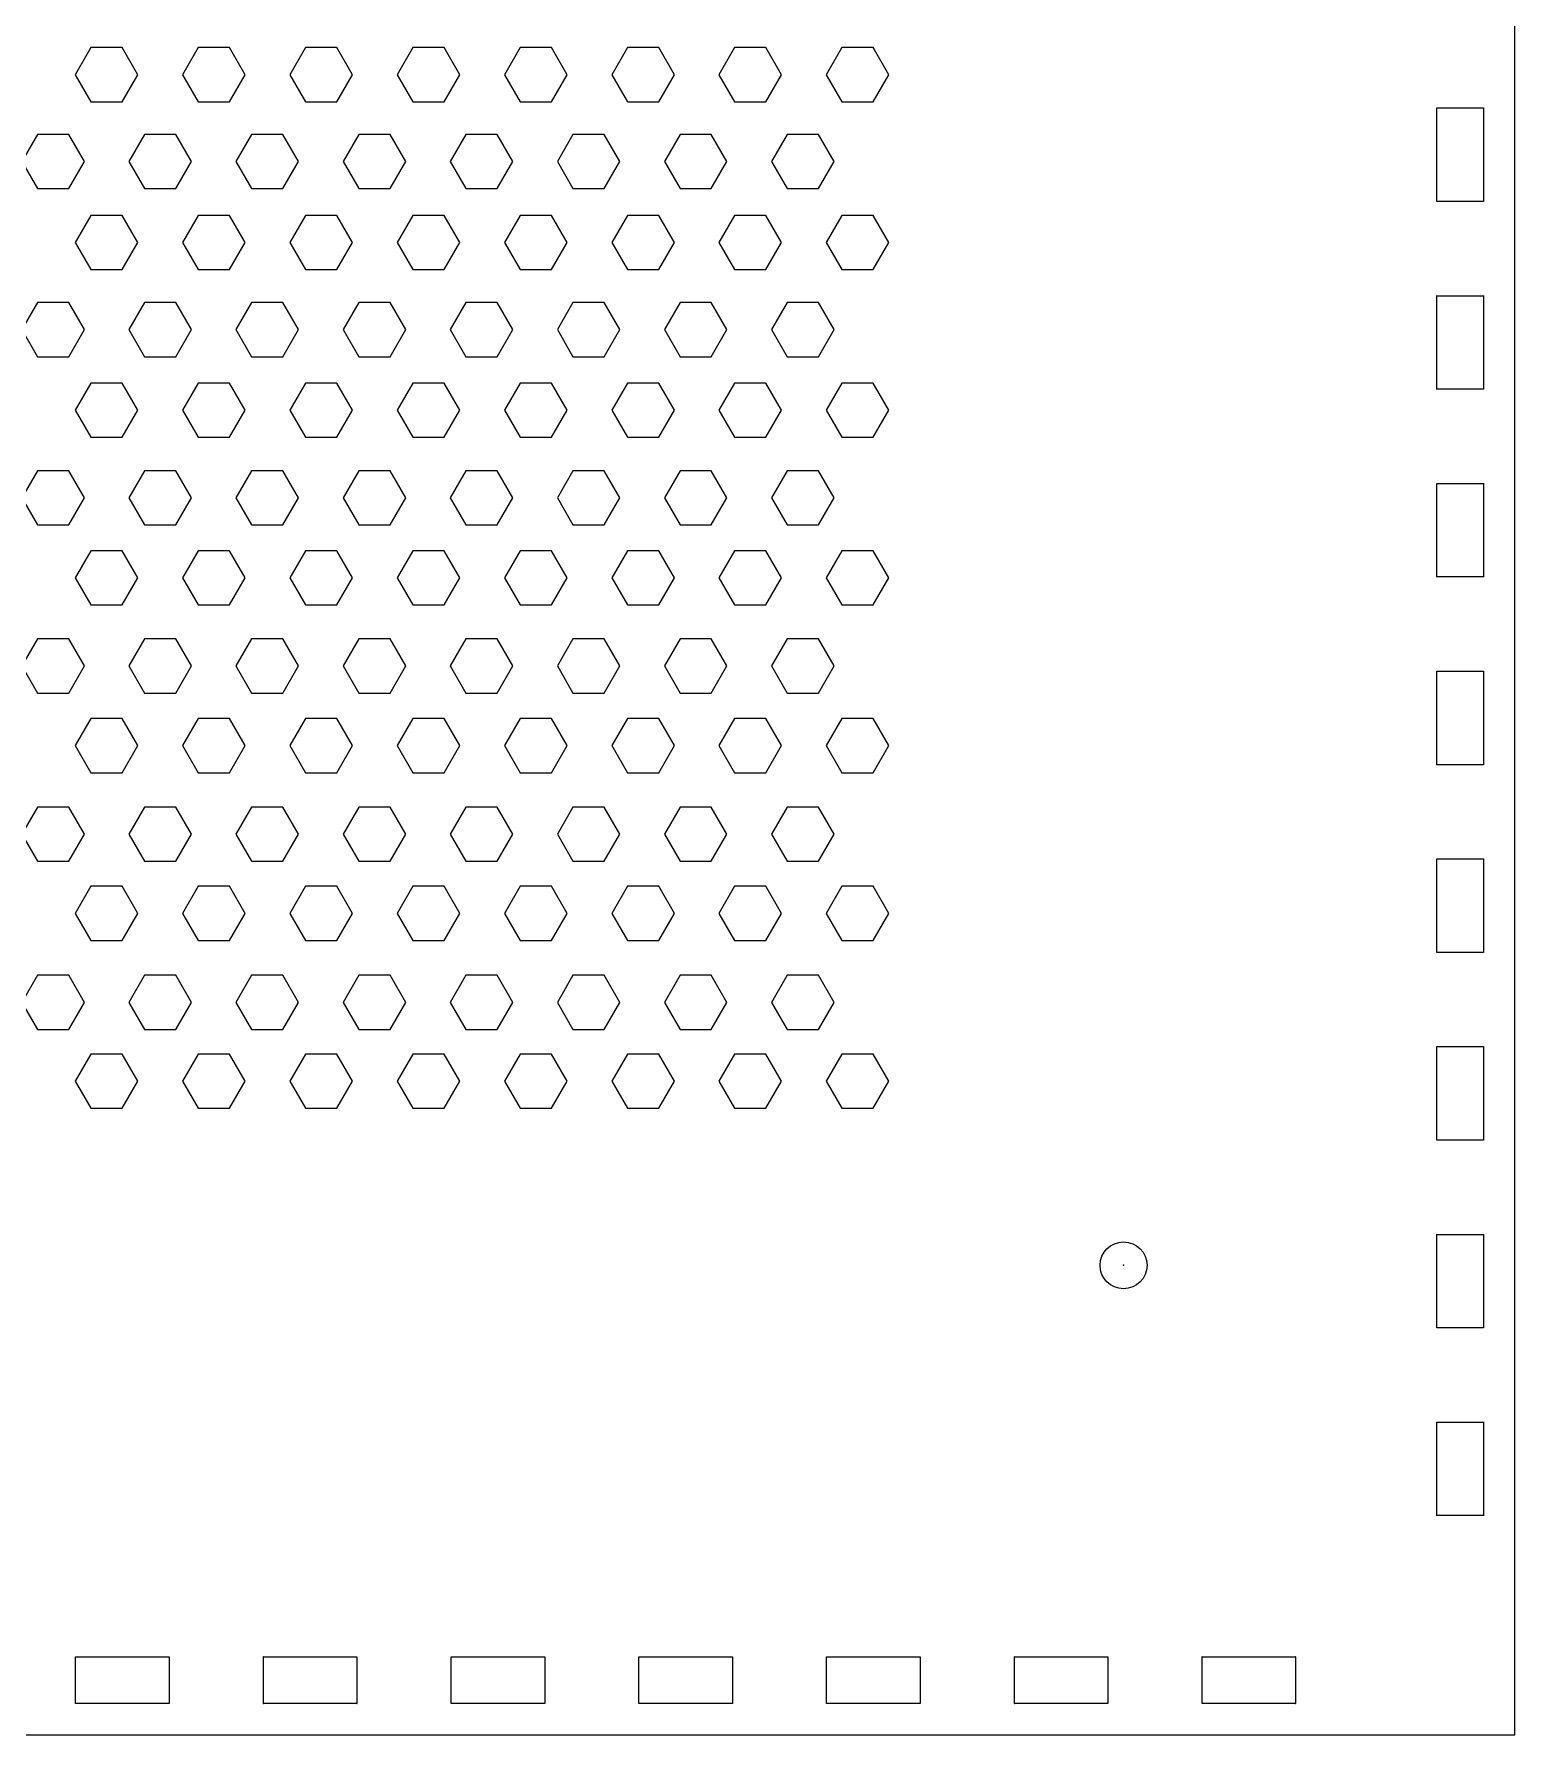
# Model space of a CAD drawing. Header units: millimetres. Extents: x 0 to 382, y -305 to 30.
# Drawn here: x 95.4 to 190, y -190 to -81.3 of the extents above; entities that cross this region are included whole.
import ezdxf

# ---------------------------------------------------------------- set-up
doc = ezdxf.new("R2010")
doc.units = ezdxf.units.MM
doc.header["$MEASUREMENT"] = 0
for name, color, linetype in [('boite_babycare v9_Sketch1', 7, 'Continuous'), ('boite_babycare v9_Sketch11', 7, 'Continuous'), ('boite_babycare v9_Sketch3', 7, 'Continuous'), ('boite_babycare v9_Sketch8', 7, 'Continuous')]:
    doc.layers.add(name, color=color, linetype=linetype)

msp = doc.modelspace()

# ---------------------------------------------------------------- linework, layer by layer
at = {"layer": 'boite_babycare v9_Sketch1'}
for p, q in [((190.02, -190.01), (190.02, -0.01)), ((185.03, -92), (185.03, -86.02)), ((185.03, -86.02), (188.01, -86.02)), ((188.01, -86.02), (188.01, -89.01)), ((188.01, -89.01), (188.01, -92)), ((188.01, -92), (185.03, -92)), ((185.03, -104), (185.03, -98.02)), ((185.03, -98.02), (188.01, -98.02)), ((188.01, -98.02), (188.01, -101.01)), ((188.01, -101.01), (188.01, -104)), ((188.01, -104), (185.03, -104)), ((185.03, -110.02), (188.01, -110.02)), ((185.03, -116), (185.03, -110.02)), ((188.01, -110.02), (188.01, -113.01)), ((188.01, -113.01), (188.01, -116)), ((188.01, -116), (185.03, -116)), ((185.03, -122.02), (188.01, -122.02)), ((185.03, -128), (185.03, -122.02)), ((188.01, -122.02), (188.01, -125.01)), ((188.01, -125.01), (188.01, -128)), ((188.01, -128), (185.03, -128)), ((185.03, -140), (185.03, -134.02)), ((185.03, -134.02), (188.01, -134.02)), ((188.01, -134.02), (188.01, -137.01)), ((188.01, -137.01), (188.01, -140)), ((188.01, -140), (185.03, -140)), ((185.03, -146.02), (188.01, -146.02)), ((185.03, -152), (185.03, -146.02)), ((188.01, -146.02), (188.01, -149.01)), ((188.01, -149.01), (188.01, -152)), ((188.01, -152), (185.03, -152)), ((185.03, -164), (185.03, -158.02)), ((185.03, -158.02), (188.01, -158.02)), ((188.01, -158.02), (188.01, -161.01)), ((188.01, -161.01), (188.01, -164)), ((188.01, -164), (185.03, -164)), ((185.03, -170.02), (188.01, -170.02)), ((185.03, -176), (185.03, -170.02)), ((188.01, -170.02), (188.01, -173.01)), ((188.01, -173.01), (188.01, -176)), ((188.01, -176), (185.03, -176)), ((98.02, -185.03), (104, -185.03)), ((98.02, -188.01), (98.02, -185.03)), ((104, -185.03), (104, -188.01)), ((110.02, -188.01), (110.02, -185.03)), ((110.02, -185.03), (116, -185.03)), ((116, -185.03), (116, -188.01)), ((122.02, -188.01), (122.02, -185.03)), ((122.02, -185.03), (128, -185.03)), ((128, -185.03), (128, -188.01)), ((134.02, -185.03), (140, -185.03)), ((134.02, -188.01), (134.02, -185.03)), ((140, -185.03), (140, -188.01)), ((146.02, -188.01), (146.02, -185.03)), ((146.02, -185.03), (152, -185.03)), ((152, -185.03), (152, -188.01)), ((158.02, -188.01), (158.02, -185.03)), ((158.02, -185.03), (164, -185.03)), ((164, -185.03), (164, -188.01)), ((170.02, -185.03), (176, -185.03)), ((170.02, -188.01), (170.02, -185.03)), ((176, -185.03), (176, -188.01)), ((101.01, -188.01), (98.02, -188.01)), ((104, -188.01), (101.01, -188.01)), ((113.01, -188.01), (110.02, -188.01)), ((116, -188.01), (113.01, -188.01)), ((125.01, -188.01), (122.02, -188.01)), ((128, -188.01), (125.01, -188.01)), ((137.01, -188.01), (134.02, -188.01)), ((140, -188.01), (137.01, -188.01)), ((149.01, -188.01), (146.02, -188.01)), ((152, -188.01), (149.01, -188.01)), ((161.01, -188.01), (158.02, -188.01)), ((164, -188.01), (161.01, -188.01)), ((173.01, -188.01), (170.02, -188.01)), ((176, -188.01), (173.01, -188.01)), ((0.01, -190.02), (190.01, -190.02))]:
    msp.add_line(p, q, dxfattribs=at)
for points in [[(185.03, -86.02), (185.03, -86.01), (185.02, -86.02), (185.03, -86.02)], [(188.01, -86.02), (188.02, -86.02), (188.01, -86.01), (188.01, -86.02)], [(185.03, -92), (185.02, -92), (185.03, -92.01), (185.03, -92)], [(188.01, -92), (188.01, -92.01), (188.02, -92), (188.01, -92)], [(185.03, -98.02), (185.03, -98.01), (185.02, -98.02), (185.03, -98.02)], [(188.01, -98.02), (188.02, -98.02), (188.01, -98.01), (188.01, -98.02)], [(185.03, -104), (185.02, -104), (185.03, -104.01), (185.03, -104)], [(188.01, -104), (188.01, -104.01), (188.02, -104), (188.01, -104)], [(185.03, -110.02), (185.03, -110.01), (185.02, -110.02), (185.03, -110.02)], [(188.01, -110.02), (188.02, -110.02), (188.01, -110.01), (188.01, -110.02)], [(185.03, -116), (185.02, -116), (185.03, -116.01), (185.03, -116)], [(188.01, -116), (188.01, -116.01), (188.02, -116), (188.01, -116)], [(185.03, -122.02), (185.03, -122.01), (185.02, -122.02), (185.03, -122.02)], [(188.01, -122.02), (188.02, -122.02), (188.01, -122.01), (188.01, -122.02)], [(185.03, -128), (185.02, -128), (185.03, -128.01), (185.03, -128)], [(188.01, -128), (188.01, -128.01), (188.02, -128), (188.01, -128)], [(185.03, -134.02), (185.03, -134.01), (185.02, -134.02), (185.03, -134.02)], [(188.01, -134.02), (188.02, -134.02), (188.01, -134.01), (188.01, -134.02)], [(185.03, -140), (185.02, -140), (185.03, -140.01), (185.03, -140)], [(188.01, -140), (188.01, -140.01), (188.02, -140), (188.01, -140)], [(185.03, -146.02), (185.03, -146.01), (185.02, -146.02), (185.03, -146.02)], [(188.01, -146.02), (188.02, -146.02), (188.01, -146.01), (188.01, -146.02)], [(185.03, -152), (185.02, -152), (185.03, -152.01), (185.03, -152)], [(188.01, -152), (188.01, -152.01), (188.02, -152), (188.01, -152)], [(185.03, -158.02), (185.03, -158.01), (185.02, -158.02), (185.03, -158.02)], [(188.01, -158.02), (188.02, -158.02), (188.01, -158.01), (188.01, -158.02)], [(185.03, -164), (185.02, -164), (185.03, -164.01), (185.03, -164)], [(188.01, -164), (188.01, -164.01), (188.02, -164), (188.01, -164)], [(185.03, -170.02), (185.03, -170.01), (185.02, -170.02), (185.03, -170.02)], [(188.01, -170.02), (188.02, -170.02), (188.01, -170.01), (188.01, -170.02)], [(185.03, -176), (185.02, -176), (185.03, -176.01), (185.03, -176)], [(188.01, -176), (188.01, -176.01), (188.02, -176), (188.01, -176)], [(98.02, -185.03), (98.02, -185.02), (98.01, -185.03), (98.02, -185.03)], [(104, -185.03), (104.01, -185.03), (104, -185.02), (104, -185.03)], [(110.02, -185.03), (110.02, -185.02), (110.01, -185.03), (110.02, -185.03)], [(116, -185.03), (116.01, -185.03), (116, -185.02), (116, -185.03)], [(122.02, -185.03), (122.02, -185.02), (122.01, -185.03), (122.02, -185.03)], [(128, -185.03), (128.01, -185.03), (128, -185.02), (128, -185.03)], [(134.02, -185.03), (134.02, -185.02), (134.01, -185.03), (134.02, -185.03)], [(140, -185.03), (140.01, -185.03), (140, -185.02), (140, -185.03)], [(146.02, -185.03), (146.02, -185.02), (146.01, -185.03), (146.02, -185.03)], [(152, -185.03), (152.01, -185.03), (152, -185.02), (152, -185.03)], [(158.02, -185.03), (158.02, -185.02), (158.01, -185.03), (158.02, -185.03)], [(164, -185.03), (164.01, -185.03), (164, -185.02), (164, -185.03)], [(170.02, -185.03), (170.02, -185.02), (170.01, -185.03), (170.02, -185.03)], [(176, -185.03), (176.01, -185.03), (176, -185.02), (176, -185.03)], [(98.02, -188.01), (98.01, -188.01), (98.02, -188.02), (98.02, -188.01)], [(104, -188.01), (104, -188.02), (104.01, -188.01), (104, -188.01)], [(110.02, -188.01), (110.01, -188.01), (110.02, -188.02), (110.02, -188.01)], [(116, -188.01), (116, -188.02), (116.01, -188.01), (116, -188.01)], [(122.02, -188.01), (122.01, -188.01), (122.02, -188.02), (122.02, -188.01)], [(128, -188.01), (128, -188.02), (128.01, -188.01), (128, -188.01)], [(134.02, -188.01), (134.01, -188.01), (134.02, -188.02), (134.02, -188.01)], [(140, -188.01), (140, -188.02), (140.01, -188.01), (140, -188.01)], [(146.02, -188.01), (146.01, -188.01), (146.02, -188.02), (146.02, -188.01)], [(152, -188.01), (152, -188.02), (152.01, -188.01), (152, -188.01)], [(158.02, -188.01), (158.01, -188.01), (158.02, -188.02), (158.02, -188.01)], [(164, -188.01), (164, -188.02), (164.01, -188.01), (164, -188.01)], [(170.02, -188.01), (170.01, -188.01), (170.02, -188.02), (170.02, -188.01)], [(176, -188.01), (176, -188.02), (176.01, -188.01), (176, -188.01)], [(190.01, -190.02), (190.02, -190.02), (190.02, -190.02), (190.02, -190.01)]]:
    msp.add_open_spline(points, degree=3, dxfattribs=at)
at = {"layer": 'boite_babycare v9_Sketch11'}
for p, q in [((190.02, -190.01), (190.02, -0.01)), ((99, -82.16), (98, -83.9)), ((101, -82.16), (99, -82.16)), ((102, -83.9), (101, -82.16)), ((105.86, -82.16), (104.86, -83.9)), ((107.86, -82.16), (105.86, -82.16)), ((108.86, -83.9), (107.86, -82.16)), ((112.71, -82.16), (111.71, -83.9)), ((114.71, -82.16), (112.71, -82.16)), ((115.71, -83.9), (114.71, -82.16)), ((119.57, -82.16), (118.57, -83.9)), ((121.57, -82.16), (119.57, -82.16)), ((122.57, -83.9), (121.57, -82.16)), ((126.43, -82.16), (125.43, -83.9)), ((128.43, -82.16), (126.43, -82.16)), ((129.43, -83.9), (128.43, -82.16)), ((133.29, -82.16), (132.29, -83.9)), ((135.29, -82.16), (133.29, -82.16)), ((136.29, -83.9), (135.29, -82.16)), ((140.14, -82.16), (139.14, -83.9)), ((142.14, -82.16), (140.14, -82.16)), ((143.14, -83.9), (142.14, -82.16)), ((147, -82.16), (146, -83.9)), ((149, -82.16), (147, -82.16)), ((150, -83.9), (149, -82.16)), ((98, -83.9), (99, -85.63)), ((101, -85.63), (102, -83.9)), ((104.86, -83.9), (105.86, -85.63)), ((107.86, -85.63), (108.86, -83.9)), ((111.71, -83.9), (112.71, -85.63)), ((114.71, -85.63), (115.71, -83.9)), ((118.57, -83.9), (119.57, -85.63)), ((121.57, -85.63), (122.57, -83.9)), ((125.43, -83.9), (126.43, -85.63)), ((128.43, -85.63), (129.43, -83.9)), ((132.29, -83.9), (133.29, -85.63)), ((135.29, -85.63), (136.29, -83.9)), ((139.14, -83.9), (140.14, -85.63)), ((142.14, -85.63), (143.14, -83.9)), ((146, -83.9), (147, -85.63)), ((149, -85.63), (150, -83.9)), ((99, -85.63), (101, -85.63)), ((105.86, -85.63), (107.86, -85.63)), ((112.71, -85.63), (114.71, -85.63)), ((119.57, -85.63), (121.57, -85.63)), ((126.43, -85.63), (128.43, -85.63)), ((133.29, -85.63), (135.29, -85.63)), ((140.14, -85.63), (142.14, -85.63)), ((147, -85.63), (149, -85.63)), ((185.03, -86.02), (188.01, -86.02)), ((185.03, -92), (185.03, -86.02)), ((188.01, -86.02), (188.01, -92)), ((95.58, -87.71), (94.58, -89.44)), ((97.58, -87.71), (95.58, -87.71)), ((98.58, -89.44), (97.58, -87.71)), ((102.42, -87.71), (101.42, -89.44)), ((104.42, -87.71), (102.42, -87.71)), ((105.42, -89.44), (104.42, -87.71)), ((109.27, -87.71), (108.27, -89.44)), ((111.27, -87.71), (109.27, -87.71)), ((112.27, -89.44), (111.27, -87.71)), ((116.12, -87.71), (115.12, -89.44)), ((118.12, -87.71), (116.12, -87.71)), ((119.12, -89.44), (118.12, -87.71)), ((122.96, -87.71), (121.96, -89.44)), ((124.96, -87.71), (122.96, -87.71)), ((125.96, -89.44), (124.96, -87.71)), ((129.81, -87.71), (128.81, -89.44)), ((131.81, -87.71), (129.81, -87.71)), ((132.81, -89.44), (131.81, -87.71)), ((136.65, -87.71), (135.65, -89.44)), ((138.65, -87.71), (136.65, -87.71)), ((139.65, -89.44), (138.65, -87.71)), ((143.5, -87.71), (142.5, -89.44)), ((145.5, -87.71), (143.5, -87.71)), ((146.5, -89.44), (145.5, -87.71)), ((94.58, -89.44), (95.58, -91.17)), ((97.58, -91.17), (98.58, -89.44)), ((101.42, -89.44), (102.42, -91.17)), ((104.42, -91.17), (105.42, -89.44)), ((108.27, -89.44), (109.27, -91.17)), ((111.27, -91.17), (112.27, -89.44)), ((115.12, -89.44), (116.12, -91.17)), ((118.12, -91.17), (119.12, -89.44)), ((121.96, -89.44), (122.96, -91.17)), ((124.96, -91.17), (125.96, -89.44)), ((128.81, -89.44), (129.81, -91.17)), ((131.81, -91.17), (132.81, -89.44)), ((135.65, -89.44), (136.65, -91.17)), ((138.65, -91.17), (139.65, -89.44)), ((142.5, -89.44), (143.5, -91.17)), ((145.5, -91.17), (146.5, -89.44)), ((95.58, -91.17), (97.58, -91.17)), ((102.42, -91.17), (104.42, -91.17)), ((109.27, -91.17), (111.27, -91.17)), ((116.12, -91.17), (118.12, -91.17)), ((122.96, -91.17), (124.96, -91.17)), ((129.81, -91.17), (131.81, -91.17)), ((136.65, -91.17), (138.65, -91.17)), ((143.5, -91.17), (145.5, -91.17)), ((188.01, -92), (185.03, -92)), ((99, -92.89), (98, -94.62)), ((101, -92.89), (99, -92.89)), ((102, -94.62), (101, -92.89)), ((105.86, -92.89), (104.86, -94.62)), ((107.86, -92.89), (105.86, -92.89)), ((108.86, -94.62), (107.86, -92.89)), ((112.71, -92.89), (111.71, -94.62)), ((114.71, -92.89), (112.71, -92.89)), ((115.71, -94.62), (114.71, -92.89)), ((119.57, -92.89), (118.57, -94.62)), ((121.57, -92.89), (119.57, -92.89)), ((122.57, -94.62), (121.57, -92.89)), ((126.43, -92.89), (125.43, -94.62)), ((128.43, -92.89), (126.43, -92.89)), ((129.43, -94.62), (128.43, -92.89)), ((133.29, -92.89), (132.29, -94.62)), ((135.29, -92.89), (133.29, -92.89)), ((136.29, -94.62), (135.29, -92.89)), ((140.14, -92.89), (139.14, -94.62)), ((142.14, -92.89), (140.14, -92.89)), ((143.14, -94.62), (142.14, -92.89)), ((147, -92.89), (146, -94.62)), ((149, -92.89), (147, -92.89)), ((150, -94.62), (149, -92.89)), ((98, -94.62), (99, -96.35)), ((101, -96.35), (102, -94.62)), ((104.86, -94.62), (105.86, -96.35)), ((107.86, -96.35), (108.86, -94.62)), ((111.71, -94.62), (112.71, -96.35)), ((114.71, -96.35), (115.71, -94.62)), ((118.57, -94.62), (119.57, -96.35)), ((121.57, -96.35), (122.57, -94.62)), ((125.43, -94.62), (126.43, -96.35)), ((128.43, -96.35), (129.43, -94.62)), ((132.29, -94.62), (133.29, -96.35)), ((135.29, -96.35), (136.29, -94.62)), ((139.14, -94.62), (140.14, -96.35)), ((142.14, -96.35), (143.14, -94.62)), ((146, -94.62), (147, -96.35)), ((149, -96.35), (150, -94.62)), ((99, -96.35), (101, -96.35)), ((105.86, -96.35), (107.86, -96.35)), ((112.71, -96.35), (114.71, -96.35)), ((119.57, -96.35), (121.57, -96.35)), ((126.43, -96.35), (128.43, -96.35)), ((133.29, -96.35), (135.29, -96.35)), ((140.14, -96.35), (142.14, -96.35)), ((147, -96.35), (149, -96.35)), ((95.58, -98.46), (94.58, -100.19)), ((97.58, -98.46), (95.58, -98.46)), ((98.58, -100.19), (97.58, -98.46)), ((102.42, -98.46), (101.42, -100.19)), ((104.42, -98.46), (102.42, -98.46)), ((105.42, -100.19), (104.42, -98.46)), ((109.27, -98.46), (108.27, -100.19)), ((111.27, -98.46), (109.27, -98.46)), ((112.27, -100.19), (111.27, -98.46)), ((116.12, -98.46), (115.12, -100.19)), ((118.12, -98.46), (116.12, -98.46)), ((119.12, -100.19), (118.12, -98.46)), ((122.96, -98.46), (121.96, -100.19)), ((124.96, -98.46), (122.96, -98.46)), ((125.96, -100.19), (124.96, -98.46)), ((129.81, -98.46), (128.81, -100.19)), ((131.81, -98.46), (129.81, -98.46)), ((132.81, -100.19), (131.81, -98.46)), ((136.65, -98.46), (135.65, -100.19)), ((138.65, -98.46), (136.65, -98.46)), ((139.65, -100.19), (138.65, -98.46)), ((143.5, -98.46), (142.5, -100.19)), ((145.5, -98.46), (143.5, -98.46)), ((146.5, -100.19), (145.5, -98.46)), ((185.03, -104), (185.03, -98.02)), ((185.03, -98.02), (188.01, -98.02)), ((188.01, -98.02), (188.01, -104)), ((94.58, -100.19), (95.58, -101.92)), ((97.58, -101.92), (98.58, -100.19)), ((101.42, -100.19), (102.42, -101.92)), ((104.42, -101.92), (105.42, -100.19)), ((108.27, -100.19), (109.27, -101.92)), ((111.27, -101.92), (112.27, -100.19)), ((115.12, -100.19), (116.12, -101.92)), ((118.12, -101.92), (119.12, -100.19)), ((121.96, -100.19), (122.96, -101.92)), ((124.96, -101.92), (125.96, -100.19)), ((128.81, -100.19), (129.81, -101.92)), ((131.81, -101.92), (132.81, -100.19)), ((135.65, -100.19), (136.65, -101.92)), ((138.65, -101.92), (139.65, -100.19)), ((142.5, -100.19), (143.5, -101.92)), ((145.5, -101.92), (146.5, -100.19)), ((95.58, -101.92), (97.58, -101.92)), ((102.42, -101.92), (104.42, -101.92)), ((109.27, -101.92), (111.27, -101.92)), ((116.12, -101.92), (118.12, -101.92)), ((122.96, -101.92), (124.96, -101.92)), ((129.81, -101.92), (131.81, -101.92)), ((136.65, -101.92), (138.65, -101.92)), ((143.5, -101.92), (145.5, -101.92)), ((99, -103.61), (98, -105.34)), ((101, -103.61), (99, -103.61)), ((102, -105.34), (101, -103.61)), ((105.86, -103.61), (104.86, -105.34)), ((107.86, -103.61), (105.86, -103.61)), ((108.86, -105.34), (107.86, -103.61)), ((112.71, -103.61), (111.71, -105.34)), ((114.71, -103.61), (112.71, -103.61)), ((115.71, -105.34), (114.71, -103.61)), ((119.57, -103.61), (118.57, -105.34)), ((121.57, -103.61), (119.57, -103.61)), ((122.57, -105.34), (121.57, -103.61)), ((126.43, -103.61), (125.43, -105.34)), ((128.43, -103.61), (126.43, -103.61)), ((129.43, -105.34), (128.43, -103.61)), ((133.29, -103.61), (132.29, -105.34)), ((135.29, -103.61), (133.29, -103.61)), ((136.29, -105.34), (135.29, -103.61)), ((140.14, -103.61), (139.14, -105.34)), ((142.14, -103.61), (140.14, -103.61)), ((143.14, -105.34), (142.14, -103.61)), ((147, -103.61), (146, -105.34)), ((149, -103.61), (147, -103.61)), ((150, -105.34), (149, -103.61)), ((188.01, -104), (185.03, -104)), ((98, -105.34), (99, -107.07)), ((101, -107.07), (102, -105.34)), ((104.86, -105.34), (105.86, -107.07)), ((107.86, -107.07), (108.86, -105.34)), ((111.71, -105.34), (112.71, -107.07)), ((114.71, -107.07), (115.71, -105.34)), ((118.57, -105.34), (119.57, -107.07)), ((121.57, -107.07), (122.57, -105.34)), ((125.43, -105.34), (126.43, -107.07)), ((128.43, -107.07), (129.43, -105.34)), ((132.29, -105.34), (133.29, -107.07)), ((135.29, -107.07), (136.29, -105.34)), ((139.14, -105.34), (140.14, -107.07)), ((142.14, -107.07), (143.14, -105.34)), ((146, -105.34), (147, -107.07)), ((149, -107.07), (150, -105.34)), ((99, -107.07), (101, -107.07)), ((105.86, -107.07), (107.86, -107.07)), ((112.71, -107.07), (114.71, -107.07)), ((119.57, -107.07), (121.57, -107.07)), ((126.43, -107.07), (128.43, -107.07)), ((133.29, -107.07), (135.29, -107.07)), ((140.14, -107.07), (142.14, -107.07)), ((147, -107.07), (149, -107.07)), ((95.58, -109.21), (94.58, -110.94)), ((97.58, -109.21), (95.58, -109.21)), ((98.58, -110.94), (97.58, -109.21)), ((102.42, -109.21), (101.42, -110.94)), ((104.42, -109.21), (102.42, -109.21)), ((105.42, -110.94), (104.42, -109.21)), ((109.27, -109.21), (108.27, -110.94)), ((111.27, -109.21), (109.27, -109.21)), ((112.27, -110.94), (111.27, -109.21)), ((116.12, -109.21), (115.12, -110.94)), ((118.12, -109.21), (116.12, -109.21)), ((119.12, -110.94), (118.12, -109.21)), ((122.96, -109.21), (121.96, -110.94)), ((124.96, -109.21), (122.96, -109.21)), ((125.96, -110.94), (124.96, -109.21)), ((129.81, -109.21), (128.81, -110.94)), ((131.81, -109.21), (129.81, -109.21)), ((132.81, -110.94), (131.81, -109.21)), ((136.65, -109.21), (135.65, -110.94)), ((138.65, -109.21), (136.65, -109.21)), ((139.65, -110.94), (138.65, -109.21)), ((143.5, -109.21), (142.5, -110.94)), ((145.5, -109.21), (143.5, -109.21)), ((146.5, -110.94), (145.5, -109.21)), ((185.03, -116), (185.03, -110.02)), ((185.03, -110.02), (188.01, -110.02)), ((188.01, -110.02), (188.01, -116)), ((94.58, -110.94), (95.58, -112.67)), ((97.58, -112.67), (98.58, -110.94)), ((101.42, -110.94), (102.42, -112.67)), ((104.42, -112.67), (105.42, -110.94)), ((108.27, -110.94), (109.27, -112.67)), ((111.27, -112.67), (112.27, -110.94)), ((115.12, -110.94), (116.12, -112.67)), ((118.12, -112.67), (119.12, -110.94)), ((121.96, -110.94), (122.96, -112.67)), ((124.96, -112.67), (125.96, -110.94)), ((128.81, -110.94), (129.81, -112.67)), ((131.81, -112.67), (132.81, -110.94)), ((135.65, -110.94), (136.65, -112.67)), ((138.65, -112.67), (139.65, -110.94)), ((142.5, -110.94), (143.5, -112.67)), ((145.5, -112.67), (146.5, -110.94)), ((95.58, -112.67), (97.58, -112.67)), ((102.42, -112.67), (104.42, -112.67)), ((109.27, -112.67), (111.27, -112.67)), ((116.12, -112.67), (118.12, -112.67)), ((122.96, -112.67), (124.96, -112.67)), ((129.81, -112.67), (131.81, -112.67)), ((136.65, -112.67), (138.65, -112.67)), ((143.5, -112.67), (145.5, -112.67)), ((99, -114.33), (98, -116.06)), ((101, -114.33), (99, -114.33)), ((102, -116.06), (101, -114.33)), ((105.86, -114.33), (104.86, -116.06)), ((107.86, -114.33), (105.86, -114.33)), ((108.86, -116.06), (107.86, -114.33)), ((112.71, -114.33), (111.71, -116.06)), ((114.71, -114.33), (112.71, -114.33)), ((115.71, -116.06), (114.71, -114.33)), ((119.57, -114.33), (118.57, -116.06)), ((121.57, -114.33), (119.57, -114.33)), ((122.57, -116.06), (121.57, -114.33)), ((126.43, -114.33), (125.43, -116.06)), ((128.43, -114.33), (126.43, -114.33)), ((129.43, -116.06), (128.43, -114.33)), ((133.29, -114.33), (132.29, -116.06)), ((135.29, -114.33), (133.29, -114.33)), ((136.29, -116.06), (135.29, -114.33)), ((140.14, -114.33), (139.14, -116.06)), ((142.14, -114.33), (140.14, -114.33)), ((143.14, -116.06), (142.14, -114.33)), ((147, -114.33), (146, -116.06)), ((149, -114.33), (147, -114.33)), ((150, -116.06), (149, -114.33)), ((98, -116.06), (99, -117.79)), ((101, -117.79), (102, -116.06)), ((104.86, -116.06), (105.86, -117.79)), ((107.86, -117.79), (108.86, -116.06)), ((111.71, -116.06), (112.71, -117.79)), ((114.71, -117.79), (115.71, -116.06)), ((118.57, -116.06), (119.57, -117.79)), ((121.57, -117.79), (122.57, -116.06)), ((125.43, -116.06), (126.43, -117.79)), ((128.43, -117.79), (129.43, -116.06)), ((132.29, -116.06), (133.29, -117.79)), ((135.29, -117.79), (136.29, -116.06)), ((139.14, -116.06), (140.14, -117.79)), ((142.14, -117.79), (143.14, -116.06)), ((146, -116.06), (147, -117.79)), ((149, -117.79), (150, -116.06)), ((188.01, -116), (185.03, -116)), ((99, -117.79), (101, -117.79)), ((105.86, -117.79), (107.86, -117.79)), ((112.71, -117.79), (114.71, -117.79)), ((119.57, -117.79), (121.57, -117.79)), ((126.43, -117.79), (128.43, -117.79)), ((133.29, -117.79), (135.29, -117.79)), ((140.14, -117.79), (142.14, -117.79)), ((147, -117.79), (149, -117.79)), ((95.58, -119.96), (94.58, -121.69)), ((97.58, -119.96), (95.58, -119.96)), ((98.58, -121.69), (97.58, -119.96)), ((102.42, -119.96), (101.42, -121.69)), ((104.42, -119.96), (102.42, -119.96)), ((105.42, -121.69), (104.42, -119.96)), ((109.27, -119.96), (108.27, -121.69)), ((111.27, -119.96), (109.27, -119.96)), ((112.27, -121.69), (111.27, -119.96)), ((116.12, -119.96), (115.12, -121.69)), ((118.12, -119.96), (116.12, -119.96)), ((119.12, -121.69), (118.12, -119.96)), ((122.96, -119.96), (121.96, -121.69)), ((124.96, -119.96), (122.96, -119.96)), ((125.96, -121.69), (124.96, -119.96)), ((129.81, -119.96), (128.81, -121.69)), ((131.81, -119.96), (129.81, -119.96)), ((132.81, -121.69), (131.81, -119.96)), ((136.65, -119.96), (135.65, -121.69)), ((138.65, -119.96), (136.65, -119.96)), ((139.65, -121.69), (138.65, -119.96)), ((143.5, -119.96), (142.5, -121.69)), ((145.5, -119.96), (143.5, -119.96)), ((146.5, -121.69), (145.5, -119.96)), ((94.58, -121.69), (95.58, -123.42)), ((97.58, -123.42), (98.58, -121.69)), ((101.42, -121.69), (102.42, -123.42)), ((104.42, -123.42), (105.42, -121.69)), ((108.27, -121.69), (109.27, -123.42)), ((111.27, -123.42), (112.27, -121.69)), ((115.12, -121.69), (116.12, -123.42)), ((118.12, -123.42), (119.12, -121.69)), ((121.96, -121.69), (122.96, -123.42)), ((124.96, -123.42), (125.96, -121.69)), ((128.81, -121.69), (129.81, -123.42)), ((131.81, -123.42), (132.81, -121.69)), ((135.65, -121.69), (136.65, -123.42)), ((138.65, -123.42), (139.65, -121.69)), ((142.5, -121.69), (143.5, -123.42)), ((145.5, -123.42), (146.5, -121.69)), ((185.03, -122.02), (188.01, -122.02)), ((185.03, -128), (185.03, -122.02)), ((188.01, -122.02), (188.01, -128)), ((95.58, -123.42), (97.58, -123.42)), ((102.42, -123.42), (104.42, -123.42)), ((109.27, -123.42), (111.27, -123.42)), ((116.12, -123.42), (118.12, -123.42)), ((122.96, -123.42), (124.96, -123.42)), ((129.81, -123.42), (131.81, -123.42)), ((136.65, -123.42), (138.65, -123.42)), ((143.5, -123.42), (145.5, -123.42)), ((99, -125.05), (98, -126.78)), ((101, -125.05), (99, -125.05)), ((102, -126.78), (101, -125.05)), ((105.86, -125.05), (104.86, -126.78)), ((107.86, -125.05), (105.86, -125.05)), ((108.86, -126.78), (107.86, -125.05)), ((112.71, -125.05), (111.71, -126.78)), ((114.71, -125.05), (112.71, -125.05)), ((115.71, -126.78), (114.71, -125.05)), ((119.57, -125.05), (118.57, -126.78)), ((121.57, -125.05), (119.57, -125.05)), ((122.57, -126.78), (121.57, -125.05)), ((126.43, -125.05), (125.43, -126.78)), ((128.43, -125.05), (126.43, -125.05)), ((129.43, -126.78), (128.43, -125.05)), ((133.29, -125.05), (132.29, -126.78)), ((135.29, -125.05), (133.29, -125.05)), ((136.29, -126.78), (135.29, -125.05)), ((140.14, -125.05), (139.14, -126.78)), ((142.14, -125.05), (140.14, -125.05)), ((143.14, -126.78), (142.14, -125.05)), ((147, -125.05), (146, -126.78)), ((149, -125.05), (147, -125.05)), ((150, -126.78), (149, -125.05)), ((98, -126.78), (99, -128.52)), ((101, -128.52), (102, -126.78)), ((104.86, -126.78), (105.86, -128.52)), ((107.86, -128.52), (108.86, -126.78)), ((111.71, -126.78), (112.71, -128.52)), ((114.71, -128.52), (115.71, -126.78)), ((118.57, -126.78), (119.57, -128.52)), ((121.57, -128.52), (122.57, -126.78)), ((125.43, -126.78), (126.43, -128.52)), ((128.43, -128.52), (129.43, -126.78)), ((132.29, -126.78), (133.29, -128.52)), ((135.29, -128.52), (136.29, -126.78)), ((139.14, -126.78), (140.14, -128.52)), ((142.14, -128.52), (143.14, -126.78)), ((146, -126.78), (147, -128.52)), ((149, -128.52), (150, -126.78)), ((188.01, -128), (185.03, -128)), ((99, -128.52), (101, -128.52)), ((105.86, -128.52), (107.86, -128.52)), ((112.71, -128.52), (114.71, -128.52)), ((119.57, -128.52), (121.57, -128.52)), ((126.43, -128.52), (128.43, -128.52)), ((133.29, -128.52), (135.29, -128.52)), ((140.14, -128.52), (142.14, -128.52)), ((147, -128.52), (149, -128.52)), ((95.58, -130.71), (94.58, -132.44)), ((97.58, -130.71), (95.58, -130.71)), ((98.58, -132.44), (97.58, -130.71)), ((102.42, -130.71), (101.42, -132.44)), ((104.42, -130.71), (102.42, -130.71)), ((105.42, -132.44), (104.42, -130.71)), ((109.27, -130.71), (108.27, -132.44)), ((111.27, -130.71), (109.27, -130.71)), ((112.27, -132.44), (111.27, -130.71)), ((116.12, -130.71), (115.12, -132.44)), ((118.12, -130.71), (116.12, -130.71)), ((119.12, -132.44), (118.12, -130.71)), ((122.96, -130.71), (121.96, -132.44)), ((124.96, -130.71), (122.96, -130.71)), ((125.96, -132.44), (124.96, -130.71)), ((129.81, -130.71), (128.81, -132.44)), ((131.81, -130.71), (129.81, -130.71)), ((132.81, -132.44), (131.81, -130.71)), ((136.65, -130.71), (135.65, -132.44)), ((138.65, -130.71), (136.65, -130.71)), ((139.65, -132.44), (138.65, -130.71)), ((143.5, -130.71), (142.5, -132.44)), ((145.5, -130.71), (143.5, -130.71)), ((146.5, -132.44), (145.5, -130.71)), ((94.58, -132.44), (95.58, -134.17)), ((97.58, -134.17), (98.58, -132.44)), ((101.42, -132.44), (102.42, -134.17)), ((104.42, -134.17), (105.42, -132.44)), ((108.27, -132.44), (109.27, -134.17)), ((111.27, -134.17), (112.27, -132.44)), ((115.12, -132.44), (116.12, -134.17)), ((118.12, -134.17), (119.12, -132.44)), ((121.96, -132.44), (122.96, -134.17)), ((124.96, -134.17), (125.96, -132.44)), ((128.81, -132.44), (129.81, -134.17)), ((131.81, -134.17), (132.81, -132.44)), ((135.65, -132.44), (136.65, -134.17)), ((138.65, -134.17), (139.65, -132.44)), ((142.5, -132.44), (143.5, -134.17)), ((145.5, -134.17), (146.5, -132.44)), ((95.58, -134.17), (97.58, -134.17)), ((102.42, -134.17), (104.42, -134.17)), ((109.27, -134.17), (111.27, -134.17)), ((116.12, -134.17), (118.12, -134.17)), ((122.96, -134.17), (124.96, -134.17)), ((129.81, -134.17), (131.81, -134.17)), ((136.65, -134.17), (138.65, -134.17)), ((143.5, -134.17), (145.5, -134.17)), ((185.03, -134.02), (188.01, -134.02)), ((185.03, -140), (185.03, -134.02)), ((188.01, -134.02), (188.01, -140)), ((99, -135.77), (98, -137.51)), ((101, -135.77), (99, -135.77)), ((102, -137.51), (101, -135.77)), ((105.86, -135.77), (104.86, -137.51)), ((107.86, -135.77), (105.86, -135.77)), ((108.86, -137.51), (107.86, -135.77)), ((112.71, -135.77), (111.71, -137.51)), ((114.71, -135.77), (112.71, -135.77)), ((115.71, -137.51), (114.71, -135.77)), ((119.57, -135.77), (118.57, -137.51)), ((121.57, -135.77), (119.57, -135.77)), ((122.57, -137.51), (121.57, -135.77)), ((126.43, -135.77), (125.43, -137.51)), ((128.43, -135.77), (126.43, -135.77)), ((129.43, -137.51), (128.43, -135.77)), ((133.29, -135.77), (132.29, -137.51)), ((135.29, -135.77), (133.29, -135.77)), ((136.29, -137.51), (135.29, -135.77)), ((140.14, -135.77), (139.14, -137.51)), ((142.14, -135.77), (140.14, -135.77)), ((143.14, -137.51), (142.14, -135.77)), ((147, -135.77), (146, -137.51)), ((149, -135.77), (147, -135.77)), ((150, -137.51), (149, -135.77)), ((98, -137.51), (99, -139.24)), ((101, -139.24), (102, -137.51)), ((104.86, -137.51), (105.86, -139.24)), ((107.86, -139.24), (108.86, -137.51)), ((111.71, -137.51), (112.71, -139.24)), ((114.71, -139.24), (115.71, -137.51)), ((118.57, -137.51), (119.57, -139.24)), ((121.57, -139.24), (122.57, -137.51)), ((125.43, -137.51), (126.43, -139.24)), ((128.43, -139.24), (129.43, -137.51)), ((132.29, -137.51), (133.29, -139.24)), ((135.29, -139.24), (136.29, -137.51)), ((139.14, -137.51), (140.14, -139.24)), ((142.14, -139.24), (143.14, -137.51)), ((146, -137.51), (147, -139.24)), ((149, -139.24), (150, -137.51)), ((99, -139.24), (101, -139.24)), ((105.86, -139.24), (107.86, -139.24)), ((112.71, -139.24), (114.71, -139.24)), ((119.57, -139.24), (121.57, -139.24)), ((126.43, -139.24), (128.43, -139.24)), ((133.29, -139.24), (135.29, -139.24)), ((140.14, -139.24), (142.14, -139.24)), ((147, -139.24), (149, -139.24)), ((188.01, -140), (185.03, -140)), ((95.58, -141.46), (94.58, -143.19)), ((97.58, -141.46), (95.58, -141.46)), ((98.58, -143.19), (97.58, -141.46)), ((102.42, -141.46), (101.42, -143.19)), ((104.42, -141.46), (102.42, -141.46)), ((105.42, -143.19), (104.42, -141.46)), ((109.27, -141.46), (108.27, -143.19)), ((111.27, -141.46), (109.27, -141.46)), ((112.27, -143.19), (111.27, -141.46)), ((116.12, -141.46), (115.12, -143.19)), ((118.12, -141.46), (116.12, -141.46)), ((119.12, -143.19), (118.12, -141.46)), ((122.96, -141.46), (121.96, -143.19)), ((124.96, -141.46), (122.96, -141.46)), ((125.96, -143.19), (124.96, -141.46)), ((129.81, -141.46), (128.81, -143.19)), ((131.81, -141.46), (129.81, -141.46)), ((132.81, -143.19), (131.81, -141.46)), ((136.65, -141.46), (135.65, -143.19)), ((138.65, -141.46), (136.65, -141.46)), ((139.65, -143.19), (138.65, -141.46)), ((143.5, -141.46), (142.5, -143.19)), ((145.5, -141.46), (143.5, -141.46)), ((146.5, -143.19), (145.5, -141.46)), ((94.58, -143.19), (95.58, -144.92)), ((97.58, -144.92), (98.58, -143.19)), ((101.42, -143.19), (102.42, -144.92)), ((104.42, -144.92), (105.42, -143.19)), ((108.27, -143.19), (109.27, -144.92)), ((111.27, -144.92), (112.27, -143.19)), ((115.12, -143.19), (116.12, -144.92)), ((118.12, -144.92), (119.12, -143.19)), ((121.96, -143.19), (122.96, -144.92)), ((124.96, -144.92), (125.96, -143.19)), ((128.81, -143.19), (129.81, -144.92)), ((131.81, -144.92), (132.81, -143.19)), ((135.65, -143.19), (136.65, -144.92)), ((138.65, -144.92), (139.65, -143.19)), ((142.5, -143.19), (143.5, -144.92)), ((145.5, -144.92), (146.5, -143.19)), ((95.58, -144.92), (97.58, -144.92)), ((102.42, -144.92), (104.42, -144.92)), ((109.27, -144.92), (111.27, -144.92)), ((116.12, -144.92), (118.12, -144.92)), ((122.96, -144.92), (124.96, -144.92)), ((129.81, -144.92), (131.81, -144.92)), ((136.65, -144.92), (138.65, -144.92)), ((143.5, -144.92), (145.5, -144.92)), ((99, -146.5), (98, -148.23)), ((101, -146.5), (99, -146.5)), ((102, -148.23), (101, -146.5)), ((105.86, -146.5), (104.86, -148.23)), ((107.86, -146.5), (105.86, -146.5)), ((108.86, -148.23), (107.86, -146.5)), ((112.71, -146.5), (111.71, -148.23)), ((114.71, -146.5), (112.71, -146.5)), ((115.71, -148.23), (114.71, -146.5)), ((119.57, -146.5), (118.57, -148.23)), ((121.57, -146.5), (119.57, -146.5)), ((122.57, -148.23), (121.57, -146.5)), ((126.43, -146.5), (125.43, -148.23)), ((128.43, -146.5), (126.43, -146.5)), ((129.43, -148.23), (128.43, -146.5)), ((133.29, -146.5), (132.29, -148.23)), ((135.29, -146.5), (133.29, -146.5)), ((136.29, -148.23), (135.29, -146.5)), ((140.14, -146.5), (139.14, -148.23)), ((142.14, -146.5), (140.14, -146.5)), ((143.14, -148.23), (142.14, -146.5)), ((147, -146.5), (146, -148.23)), ((149, -146.5), (147, -146.5)), ((150, -148.23), (149, -146.5)), ((185.03, -152), (185.03, -146.02)), ((185.03, -146.02), (188.01, -146.02)), ((188.01, -146.02), (188.01, -152)), ((98, -148.23), (99, -149.96)), ((101, -149.96), (102, -148.23)), ((104.86, -148.23), (105.86, -149.96)), ((107.86, -149.96), (108.86, -148.23)), ((111.71, -148.23), (112.71, -149.96)), ((114.71, -149.96), (115.71, -148.23)), ((118.57, -148.23), (119.57, -149.96)), ((121.57, -149.96), (122.57, -148.23)), ((125.43, -148.23), (126.43, -149.96)), ((128.43, -149.96), (129.43, -148.23)), ((132.29, -148.23), (133.29, -149.96)), ((135.29, -149.96), (136.29, -148.23)), ((139.14, -148.23), (140.14, -149.96)), ((142.14, -149.96), (143.14, -148.23)), ((146, -148.23), (147, -149.96)), ((149, -149.96), (150, -148.23)), ((99, -149.96), (101, -149.96)), ((105.86, -149.96), (107.86, -149.96)), ((112.71, -149.96), (114.71, -149.96)), ((119.57, -149.96), (121.57, -149.96)), ((126.43, -149.96), (128.43, -149.96)), ((133.29, -149.96), (135.29, -149.96)), ((140.14, -149.96), (142.14, -149.96)), ((147, -149.96), (149, -149.96)), ((188.01, -152), (185.03, -152)), ((185.03, -164), (185.03, -158.02)), ((185.03, -158.02), (188.01, -158.02)), ((188.01, -158.02), (188.01, -164)), ((188.01, -164), (185.03, -164)), ((185.03, -170.02), (188.01, -170.02)), ((185.03, -176), (185.03, -170.02)), ((188.01, -170.02), (188.01, -176)), ((188.01, -176), (185.03, -176)), ((98.02, -185.03), (104, -185.03)), ((98.02, -188.01), (98.02, -185.03)), ((104, -185.03), (104, -188.01)), ((110.02, -185.03), (116, -185.03)), ((110.02, -188.01), (110.02, -185.03)), ((116, -185.03), (116, -188.01)), ((122.02, -185.03), (128, -185.03)), ((122.02, -188.01), (122.02, -185.03)), ((128, -185.03), (128, -188.01)), ((134.02, -188.01), (134.02, -185.03)), ((134.02, -185.03), (140, -185.03)), ((140, -185.03), (140, -188.01)), ((146.02, -185.03), (152, -185.03)), ((146.02, -188.01), (146.02, -185.03)), ((152, -185.03), (152, -188.01)), ((158.02, -188.01), (158.02, -185.03)), ((158.02, -185.03), (164, -185.03)), ((164, -185.03), (164, -188.01)), ((170.02, -188.01), (170.02, -185.03)), ((170.02, -185.03), (176, -185.03)), ((176, -185.03), (176, -188.01)), ((104, -188.01), (98.02, -188.01)), ((116, -188.01), (110.02, -188.01)), ((128, -188.01), (122.02, -188.01)), ((140, -188.01), (134.02, -188.01)), ((152, -188.01), (146.02, -188.01)), ((164, -188.01), (158.02, -188.01)), ((176, -188.01), (170.02, -188.01)), ((0.01, -190.02), (190.01, -190.02))]:
    msp.add_line(p, q, dxfattribs=at)
msp.add_circle((165, -160), 1.5, dxfattribs=at)
for points in [[(185.03, -86.02), (185.03, -86.02), (185.03, -86.02), (185.03, -86.02)], [(188.01, -86.02), (188.01, -86.01), (188.01, -86.01), (188.01, -86.02)], [(185.03, -92), (185.03, -92.01), (185.03, -92.01), (185.03, -92)], [(188.01, -92), (188.01, -92), (188.01, -92), (188.01, -92)], [(185.03, -98.02), (185.03, -98.02), (185.03, -98.02), (185.03, -98.02)], [(188.01, -98.02), (188.01, -98.01), (188.01, -98.01), (188.01, -98.02)], [(185.03, -104), (185.03, -104.01), (185.03, -104.01), (185.03, -104)], [(188.01, -104), (188.01, -104), (188.01, -104), (188.01, -104)], [(185.03, -110.02), (185.03, -110.02), (185.03, -110.02), (185.03, -110.02)], [(188.01, -110.02), (188.01, -110.01), (188.01, -110.01), (188.01, -110.02)], [(185.03, -116), (185.03, -116.01), (185.03, -116.01), (185.03, -116)], [(188.01, -116), (188.01, -116), (188.01, -116), (188.01, -116)], [(185.03, -122.02), (185.03, -122.02), (185.03, -122.02), (185.03, -122.02)], [(188.01, -122.02), (188.01, -122.01), (188.01, -122.01), (188.01, -122.02)], [(185.03, -128), (185.03, -128), (185.03, -128), (185.03, -128)], [(188.01, -128), (188.01, -128), (188.01, -128), (188.01, -128)], [(185.03, -134.02), (185.03, -134.02), (185.03, -134.02), (185.03, -134.02)], [(188.01, -134.02), (188.01, -134.01), (188.01, -134.01), (188.01, -134.02)], [(185.03, -140), (185.03, -140), (185.03, -140), (185.03, -140)], [(188.01, -140), (188.01, -140), (188.01, -140), (188.01, -140)], [(185.03, -146.02), (185.03, -146.02), (185.03, -146.02), (185.03, -146.02)], [(188.01, -146.02), (188.01, -146.01), (188.01, -146.01), (188.01, -146.02)], [(185.03, -152), (185.03, -152), (185.03, -152), (185.03, -152)], [(188.01, -152), (188.01, -152), (188.01, -152), (188.01, -152)], [(185.03, -158.02), (185.03, -158.02), (185.03, -158.02), (185.03, -158.02)], [(188.01, -158.02), (188.01, -158.01), (188.01, -158.01), (188.01, -158.02)], [(185.03, -164), (185.03, -164), (185.03, -164), (185.03, -164)], [(188.01, -164), (188.01, -164), (188.01, -164), (188.01, -164)], [(185.03, -170.02), (185.03, -170.02), (185.03, -170.02), (185.03, -170.02)], [(188.01, -170.02), (188.01, -170.01), (188.01, -170.01), (188.01, -170.02)], [(185.03, -176), (185.03, -176), (185.03, -176), (185.03, -176)], [(188.01, -176), (188.01, -176), (188.01, -176), (188.01, -176)], [(98.02, -185.03), (98.01, -185.03), (98.01, -185.03), (98.02, -185.03)], [(104, -185.03), (104, -185.03), (104, -185.03), (104, -185.03)], [(110.02, -185.03), (110.01, -185.03), (110.01, -185.03), (110.02, -185.03)], [(116, -185.03), (116, -185.03), (116, -185.03), (116, -185.03)], [(122.02, -185.03), (122.01, -185.03), (122.01, -185.03), (122.02, -185.03)], [(128, -185.03), (128, -185.03), (128, -185.03), (128, -185.03)], [(134.02, -185.03), (134.01, -185.03), (134.01, -185.03), (134.02, -185.03)], [(140, -185.03), (140, -185.03), (140, -185.03), (140, -185.03)], [(146.02, -185.03), (146.01, -185.03), (146.01, -185.03), (146.02, -185.03)], [(152, -185.03), (152, -185.03), (152, -185.03), (152, -185.03)], [(158.02, -185.03), (158.01, -185.03), (158.01, -185.03), (158.02, -185.03)], [(164, -185.03), (164, -185.03), (164, -185.03), (164, -185.03)], [(170.02, -185.03), (170.01, -185.03), (170.01, -185.03), (170.02, -185.03)], [(176, -185.03), (176, -185.03), (176, -185.03), (176, -185.03)], [(98.02, -188.01), (98.02, -188.01), (98.02, -188.01), (98.02, -188.01)], [(104, -188.01), (104.01, -188.01), (104.01, -188.01), (104, -188.01)], [(110.02, -188.01), (110.02, -188.01), (110.02, -188.01), (110.02, -188.01)], [(116, -188.01), (116.01, -188.01), (116.01, -188.01), (116, -188.01)], [(122.02, -188.01), (122.02, -188.01), (122.02, -188.01), (122.02, -188.01)], [(128, -188.01), (128, -188.01), (128, -188.01), (128, -188.01)], [(134.02, -188.01), (134.02, -188.01), (134.02, -188.01), (134.02, -188.01)], [(140, -188.01), (140, -188.01), (140, -188.01), (140, -188.01)], [(146.02, -188.01), (146.02, -188.01), (146.02, -188.01), (146.02, -188.01)], [(152, -188.01), (152, -188.01), (152, -188.01), (152, -188.01)], [(158.02, -188.01), (158.02, -188.01), (158.02, -188.01), (158.02, -188.01)], [(164, -188.01), (164, -188.01), (164, -188.01), (164, -188.01)], [(170.02, -188.01), (170.02, -188.01), (170.02, -188.01), (170.02, -188.01)], [(176, -188.01), (176, -188.01), (176, -188.01), (176, -188.01)], [(190.01, -190.02), (190.02, -190.02), (190.02, -190.02), (190.02, -190.01)]]:
    msp.add_open_spline(points, degree=3, dxfattribs=at)
at = {"layer": 'boite_babycare v9_Sketch3'}
msp.add_point((165, -160), dxfattribs=at)
at = {"layer": 'boite_babycare v9_Sketch8'}
for p, q in [((190.02, -190.01), (190.02, -0.01)), ((185.03, -86.02), (188.01, -86.02)), ((185.03, -92), (185.03, -86.02)), ((188.01, -86.02), (188.01, -92)), ((188.01, -92), (185.03, -92)), ((185.03, -104), (185.03, -98.02)), ((185.03, -98.02), (188.01, -98.02)), ((188.01, -98.02), (188.01, -104)), ((188.01, -104), (185.03, -104)), ((185.03, -116), (185.03, -110.02)), ((185.03, -110.02), (188.01, -110.02)), ((188.01, -110.02), (188.01, -116)), ((188.01, -116), (185.03, -116)), ((185.03, -128), (185.03, -122.02)), ((185.03, -122.02), (188.01, -122.02)), ((188.01, -122.02), (188.01, -128)), ((188.01, -128), (185.03, -128)), ((185.03, -134.02), (188.01, -134.02)), ((185.03, -140), (185.03, -134.02)), ((188.01, -134.02), (188.01, -140)), ((188.01, -140), (185.03, -140)), ((185.03, -152), (185.03, -146.02)), ((185.03, -146.02), (188.01, -146.02)), ((188.01, -146.02), (188.01, -152)), ((188.01, -152), (185.03, -152)), ((185.03, -164), (185.03, -158.02)), ((185.03, -158.02), (188.01, -158.02)), ((188.01, -158.02), (188.01, -164)), ((188.01, -164), (185.03, -164)), ((185.03, -170.02), (188.01, -170.02)), ((185.03, -176), (185.03, -170.02)), ((188.01, -170.02), (188.01, -176)), ((188.01, -176), (185.03, -176)), ((98.02, -188.01), (98.02, -185.03)), ((98.02, -185.03), (104, -185.03)), ((104, -185.03), (104, -188.01)), ((110.02, -188.01), (110.02, -185.03)), ((110.02, -185.03), (116, -185.03)), ((116, -185.03), (116, -188.01)), ((122.02, -185.03), (128, -185.03)), ((122.02, -188.01), (122.02, -185.03)), ((128, -185.03), (128, -188.01)), ((134.02, -188.01), (134.02, -185.03)), ((134.02, -185.03), (140, -185.03)), ((140, -185.03), (140, -188.01)), ((146.02, -185.03), (152, -185.03)), ((146.02, -188.01), (146.02, -185.03)), ((152, -185.03), (152, -188.01)), ((158.02, -188.01), (158.02, -185.03)), ((158.02, -185.03), (164, -185.03)), ((164, -185.03), (164, -188.01)), ((170.02, -188.01), (170.02, -185.03)), ((170.02, -185.03), (176, -185.03)), ((176, -185.03), (176, -188.01)), ((104, -188.01), (98.02, -188.01)), ((116, -188.01), (110.02, -188.01)), ((128, -188.01), (122.02, -188.01)), ((140, -188.01), (134.02, -188.01)), ((152, -188.01), (146.02, -188.01)), ((164, -188.01), (158.02, -188.01)), ((176, -188.01), (170.02, -188.01)), ((0.01, -190.02), (190.01, -190.02))]:
    msp.add_line(p, q, dxfattribs=at)
msp.add_circle((165, -160), 1.5, dxfattribs=at)
for points in [[(185.03, -86.02), (185.03, -86.02), (185.03, -86.02), (185.03, -86.02)], [(188.01, -86.02), (188.01, -86.01), (188.01, -86.01), (188.01, -86.02)], [(185.03, -92), (185.03, -92.01), (185.03, -92.01), (185.03, -92)], [(188.01, -92), (188.01, -92), (188.01, -92), (188.01, -92)], [(185.03, -98.02), (185.03, -98.02), (185.03, -98.02), (185.03, -98.02)], [(188.01, -98.02), (188.01, -98.01), (188.01, -98.01), (188.01, -98.02)], [(185.03, -104), (185.03, -104.01), (185.03, -104.01), (185.03, -104)], [(188.01, -104), (188.01, -104), (188.01, -104), (188.01, -104)], [(185.03, -110.02), (185.03, -110.02), (185.03, -110.02), (185.03, -110.02)], [(188.01, -110.02), (188.01, -110.01), (188.01, -110.01), (188.01, -110.02)], [(185.03, -116), (185.03, -116.01), (185.03, -116.01), (185.03, -116)], [(188.01, -116), (188.01, -116), (188.01, -116), (188.01, -116)], [(185.03, -122.02), (185.03, -122.02), (185.03, -122.02), (185.03, -122.02)], [(188.01, -122.02), (188.01, -122.01), (188.01, -122.01), (188.01, -122.02)], [(185.03, -128), (185.03, -128), (185.03, -128), (185.03, -128)], [(188.01, -128), (188.01, -128), (188.01, -128), (188.01, -128)], [(185.03, -134.02), (185.03, -134.02), (185.03, -134.02), (185.03, -134.02)], [(188.01, -134.02), (188.01, -134.01), (188.01, -134.01), (188.01, -134.02)], [(185.03, -140), (185.03, -140), (185.03, -140), (185.03, -140)], [(188.01, -140), (188.01, -140), (188.01, -140), (188.01, -140)], [(185.03, -146.02), (185.03, -146.02), (185.03, -146.02), (185.03, -146.02)], [(188.01, -146.02), (188.01, -146.01), (188.01, -146.01), (188.01, -146.02)], [(185.03, -152), (185.03, -152), (185.03, -152), (185.03, -152)], [(188.01, -152), (188.01, -152), (188.01, -152), (188.01, -152)], [(185.03, -158.02), (185.03, -158.02), (185.03, -158.02), (185.03, -158.02)], [(188.01, -158.02), (188.01, -158.01), (188.01, -158.01), (188.01, -158.02)], [(185.03, -164), (185.03, -164), (185.03, -164), (185.03, -164)], [(188.01, -164), (188.01, -164), (188.01, -164), (188.01, -164)], [(185.03, -170.02), (185.03, -170.02), (185.03, -170.02), (185.03, -170.02)], [(188.01, -170.02), (188.01, -170.01), (188.01, -170.01), (188.01, -170.02)], [(185.03, -176), (185.03, -176), (185.03, -176), (185.03, -176)], [(188.01, -176), (188.01, -176), (188.01, -176), (188.01, -176)], [(98.02, -185.03), (98.01, -185.03), (98.01, -185.03), (98.02, -185.03)], [(104, -185.03), (104, -185.03), (104, -185.03), (104, -185.03)], [(110.02, -185.03), (110.01, -185.03), (110.01, -185.03), (110.02, -185.03)], [(116, -185.03), (116, -185.03), (116, -185.03), (116, -185.03)], [(122.02, -185.03), (122.01, -185.03), (122.01, -185.03), (122.02, -185.03)], [(128, -185.03), (128, -185.03), (128, -185.03), (128, -185.03)], [(134.02, -185.03), (134.01, -185.03), (134.01, -185.03), (134.02, -185.03)], [(140, -185.03), (140, -185.03), (140, -185.03), (140, -185.03)], [(146.02, -185.03), (146.01, -185.03), (146.01, -185.03), (146.02, -185.03)], [(152, -185.03), (152, -185.03), (152, -185.03), (152, -185.03)], [(158.02, -185.03), (158.01, -185.03), (158.01, -185.03), (158.02, -185.03)], [(164, -185.03), (164, -185.03), (164, -185.03), (164, -185.03)], [(170.02, -185.03), (170.01, -185.03), (170.01, -185.03), (170.02, -185.03)], [(176, -185.03), (176, -185.03), (176, -185.03), (176, -185.03)], [(98.02, -188.01), (98.02, -188.01), (98.02, -188.01), (98.02, -188.01)], [(104, -188.01), (104.01, -188.01), (104.01, -188.01), (104, -188.01)], [(110.02, -188.01), (110.02, -188.01), (110.02, -188.01), (110.02, -188.01)], [(116, -188.01), (116.01, -188.01), (116.01, -188.01), (116, -188.01)], [(122.02, -188.01), (122.02, -188.01), (122.02, -188.01), (122.02, -188.01)], [(128, -188.01), (128, -188.01), (128, -188.01), (128, -188.01)], [(134.02, -188.01), (134.02, -188.01), (134.02, -188.01), (134.02, -188.01)], [(140, -188.01), (140, -188.01), (140, -188.01), (140, -188.01)], [(146.02, -188.01), (146.02, -188.01), (146.02, -188.01), (146.02, -188.01)], [(152, -188.01), (152, -188.01), (152, -188.01), (152, -188.01)], [(158.02, -188.01), (158.02, -188.01), (158.02, -188.01), (158.02, -188.01)], [(164, -188.01), (164, -188.01), (164, -188.01), (164, -188.01)], [(170.02, -188.01), (170.02, -188.01), (170.02, -188.01), (170.02, -188.01)], [(176, -188.01), (176, -188.01), (176, -188.01), (176, -188.01)], [(190.01, -190.02), (190.02, -190.02), (190.02, -190.02), (190.02, -190.01)]]:
    msp.add_open_spline(points, degree=3, dxfattribs=at)

doc.saveas('drawing.dxf')
